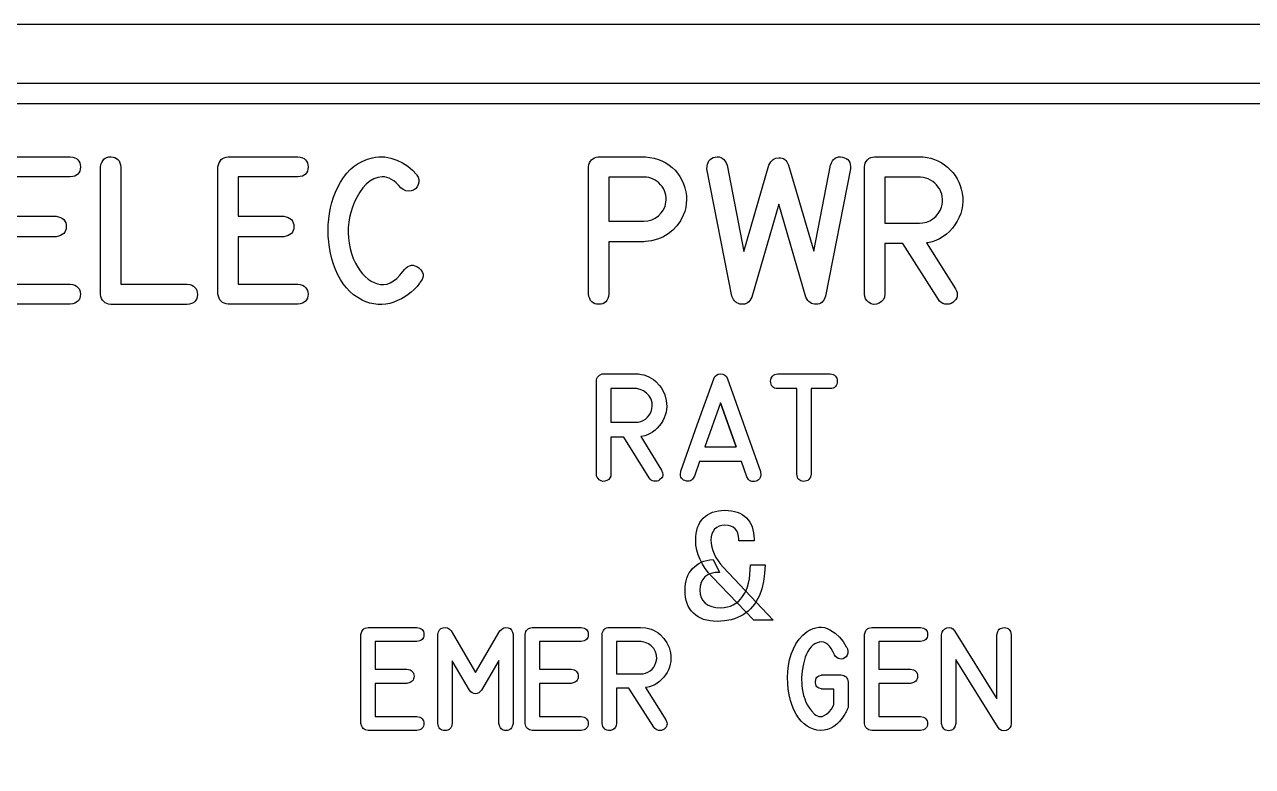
# Model space of a CAD drawing. Extents: x 214 to 359, y 82 to 686.
# Drawn here: x 282.1 to 321.1, y 364.22 to 387.8 of the extents above; entities that cross this region are included whole.
import ezdxf

# ---------------------------------------------------------------- set-up
doc = ezdxf.new("R2010")
doc.units = 0
for name, color, linetype in [('_BACKPANEL', 5, 'CONTINUOUS'), ('_ENGRAVING', 105, 'CONTINUOUS'), ('_TOPLAYER', 1, 'CONTINUOUS')]:
    doc.layers.add(name, color=color, linetype=linetype)

msp = doc.modelspace()

# ---------------------------------------------------------------- linework, layer by layer
at = {"layer": '_BACKPANEL'}
msp.add_lwpolyline([(214.375, 387.8), (214.375, 374.411), (214.375, 347.633), (214.375, 294.076), (214.375, 280.687), (214.375, 253.909), (359.375, 253.909), (359.375, 280.687), (359.375, 294.076), (359.375, 347.633), (359.375, 374.411), (359.375, 387.8)], close=True, dxfattribs=at)
at = {"layer": '_ENGRAVING'}
for points in [[(219.807, 385.288), (355.625, 385.288), (355.625, 385.924), (219.807, 385.924)], [(284.834, 378.906), (284.768, 378.915), (284.709, 378.933), (284.657, 378.96), (284.612, 378.995), (284.576, 379.039), (284.546, 379.092), (284.524, 379.154), (284.509, 379.225), (284.509, 383.271), (284.525, 383.348), (284.548, 383.415), (284.579, 383.471), (284.617, 383.517), (284.663, 383.552), (284.715, 383.577), (284.776, 383.591), (284.844, 383.595), (284.911, 383.588), (284.97, 383.572), (285.021, 383.547), (285.064, 383.511), (285.099, 383.466), (285.126, 383.41), (285.145, 383.346), (285.155, 383.271), (285.155, 379.545), (287.267, 379.547), (287.343, 379.534), (287.409, 379.513), (287.465, 379.484), (287.51, 379.447), (287.545, 379.402), (287.57, 379.349), (287.585, 379.288), (287.589, 379.219), (287.583, 379.15), (287.567, 379.09), (287.542, 379.038), (287.506, 378.995), (287.461, 378.96), (287.405, 378.934), (287.34, 378.916), (287.265, 378.906)], [(290.78, 382.957), (288.883, 382.957), (288.883, 381.706), (290.33, 381.706), (290.406, 381.69), (290.472, 381.667), (290.527, 381.637), (290.573, 381.6), (290.608, 381.556), (290.634, 381.504), (290.649, 381.445), (290.653, 381.379), (290.648, 381.313), (290.633, 381.255), (290.607, 381.203), (290.572, 381.159), (290.526, 381.123), (290.471, 381.093), (290.405, 381.071), (290.33, 381.056), (288.883, 381.056), (288.883, 379.552), (290.78, 379.552), (290.856, 379.536), (290.922, 379.514), (290.977, 379.484), (291.022, 379.447), (291.058, 379.403), (291.083, 379.352), (291.098, 379.294), (291.103, 379.229), (291.098, 379.164), (291.083, 379.106), (291.058, 379.055), (291.022, 379.012), (290.977, 378.975), (290.922, 378.946), (290.856, 378.924), (290.78, 378.909), (288.565, 378.909), (288.497, 378.922), (288.437, 378.943), (288.385, 378.972), (288.341, 379.008), (288.304, 379.053), (288.275, 379.105), (288.254, 379.166), (288.24, 379.234), (288.24, 383.276), (288.255, 383.347), (288.277, 383.409), (288.306, 383.462), (288.343, 383.507), (288.387, 383.542), (288.439, 383.569), (288.498, 383.587), (288.565, 383.596), (290.78, 383.596), (290.856, 383.585), (290.922, 383.566), (290.977, 383.539), (291.022, 383.503), (291.057, 383.459), (291.082, 383.406), (291.097, 383.344), (291.102, 383.274), (291.097, 383.205), (291.081, 383.143), (291.056, 383.091), (291.021, 383.047), (290.976, 383.012), (290.921, 382.985), (290.856, 382.967)], [(294.687, 379.641), (294.667, 379.611), (294.655, 379.595), (294.646, 379.582), (294.565, 379.48), (294.477, 379.385), (294.383, 379.298), (294.283, 379.219), (294.178, 379.148), (294.066, 379.084), (293.947, 379.027), (293.823, 378.979), (293.696, 378.94), (293.569, 378.915), (293.443, 378.904), (293.318, 378.905), (293.192, 378.92), (293.068, 378.948), (292.943, 378.989), (292.82, 379.044), (292.681, 379.122), (292.551, 379.212), (292.432, 379.314), (292.322, 379.429), (292.221, 379.557), (292.13, 379.697), (292.048, 379.849), (291.976, 380.014), (291.914, 380.186), (291.861, 380.36), (291.818, 380.535), (291.784, 380.712), (291.76, 380.891), (291.745, 381.071), (291.74, 381.253), (291.745, 381.437), (291.759, 381.619), (291.784, 381.798), (291.817, 381.973), (291.861, 382.145), (291.915, 382.312), (291.978, 382.476), (292.051, 382.636), (292.134, 382.793), (292.227, 382.94), (292.33, 383.073), (292.442, 383.191), (292.565, 383.295), (292.697, 383.384), (292.839, 383.459), (292.992, 383.52), (293.154, 383.566), (293.25, 383.585), (293.346, 383.595), (293.442, 383.598), (293.538, 383.592), (293.633, 383.579), (293.729, 383.558), (293.92, 383.492), (294.103, 383.402), (294.268, 383.295), (294.417, 383.172), (294.548, 383.033), (294.559, 383.017), (294.601, 382.947), (294.622, 382.873), (294.623, 382.796), (294.602, 382.716), (294.565, 382.642), (294.515, 382.583), (294.452, 382.539), (294.376, 382.511), (294.289, 382.501), (294.207, 382.515), (294.127, 382.553), (294.051, 382.616), (293.975, 382.7), (293.899, 382.772), (293.824, 382.832), (293.75, 382.881), (293.676, 382.918), (293.604, 382.943), (293.532, 382.957), (293.46, 382.96), (293.322, 382.94), (293.192, 382.894), (293.068, 382.823), (292.952, 382.726), (292.845, 382.609), (292.747, 382.476), (292.658, 382.327), (292.579, 382.163), (292.512, 381.994), (292.459, 381.831), (292.421, 381.673), (292.396, 381.52), (292.381, 381.353), (292.378, 381.185), (292.385, 381.017), (292.404, 380.848), (292.436, 380.682), (292.481, 380.521), (292.539, 380.365), (292.611, 380.213), (292.682, 380.089), (292.758, 379.977), (292.837, 379.877), (292.922, 379.789), (293.011, 379.713), (293.104, 379.65), (293.201, 379.599), (293.304, 379.56), (293.408, 379.537), (293.511, 379.535), (293.614, 379.554), (293.716, 379.594), (293.818, 379.654), (293.919, 379.735), (294.02, 379.837), (294.12, 379.959), (294.163, 380.019), (294.217, 380.072), (294.272, 380.111), (294.328, 380.137), (294.384, 380.15), (294.441, 380.15), (294.499, 380.136), (294.558, 380.109), (294.617, 380.068), (294.671, 380.02), (294.711, 379.97), (294.739, 379.919), (294.754, 379.867), (294.757, 379.813), (294.746, 379.757), (294.723, 379.7)], [(301.773, 383.596), (301.816, 383.596), (301.96, 383.58), (302.098, 383.552), (302.23, 383.514), (302.356, 383.463), (302.471, 383.403), (302.576, 383.334), (302.673, 383.256), (302.761, 383.17), (302.84, 383.074), (302.911, 382.969), (302.973, 382.856), (303.027, 382.733), (303.07, 382.606), (303.101, 382.481), (303.119, 382.356), (303.124, 382.231), (303.118, 382.108), (303.098, 381.985), (303.067, 381.863), (303.022, 381.742), (302.931, 381.561), (302.821, 381.401), (302.691, 381.262), (302.542, 381.144), (302.377, 381.047), (302.201, 380.975), (302.014, 380.927), (301.816, 380.902), (301.773, 380.9), (300.661, 380.9), (300.661, 379.231), (300.646, 379.156), (300.625, 379.09), (300.596, 379.035), (300.559, 378.989), (300.514, 378.954), (300.462, 378.929), (300.403, 378.914), (300.336, 378.909), (300.268, 378.914), (300.209, 378.929), (300.157, 378.954), (300.113, 378.989), (300.076, 379.035), (300.048, 379.09), (300.026, 379.156), (300.013, 379.231), (300.013, 383.276), (300.025, 383.343), (300.045, 383.402), (300.071, 383.454), (300.106, 383.498), (300.147, 383.534), (300.196, 383.562), (300.252, 383.583), (300.315, 383.596), (300.336, 383.596)], [(306.364, 383.335), (307.165, 380.598), (307.7, 383.335), (307.727, 383.407), (307.76, 383.467), (307.798, 383.515), (307.843, 383.552), (307.893, 383.578), (307.948, 383.593), (308.01, 383.595), (308.077, 383.587), (308.142, 383.568), (308.198, 383.542), (308.245, 383.508), (308.282, 383.465), (308.309, 383.414), (308.327, 383.355), (308.335, 383.289), (308.334, 383.214), (307.543, 379.172), (307.496, 379.06), (307.466, 379.016), (307.431, 378.979), (307.392, 378.95), (307.347, 378.929), (307.298, 378.915), (307.244, 378.909), (307.189, 378.91), (307.139, 378.92), (307.092, 378.937), (307.05, 378.962), (307.011, 378.995), (306.976, 379.035), (306.918, 379.14), (306.053, 382.092), (305.194, 379.14), (305.135, 379.033), (305.1, 378.992), (305.061, 378.959), (305.019, 378.934), (304.973, 378.917), (304.924, 378.909), (304.872, 378.909), (304.819, 378.916), (304.771, 378.931), (304.727, 378.953), (304.686, 378.983), (304.65, 379.019), (304.618, 379.063), (304.565, 379.172), (303.773, 383.214), (303.777, 383.291), (303.789, 383.36), (303.81, 383.42), (303.838, 383.471), (303.875, 383.514), (303.92, 383.548), (303.973, 383.574), (304.034, 383.59), (304.097, 383.597), (304.156, 383.593), (304.21, 383.577), (304.259, 383.551), (304.305, 383.514), (304.346, 383.465), (304.382, 383.406), (304.414, 383.335), (304.943, 380.593), (305.744, 383.335), (305.8, 383.435), (305.872, 383.507), (305.913, 383.532), (305.958, 383.551), (306.058, 383.568), (306.11, 383.566), (306.159, 383.556), (306.203, 383.539), (306.243, 383.514), (306.279, 383.481), (306.311, 383.44)], [(311.669, 379.405), (311.7, 379.342), (311.719, 379.281), (311.726, 379.223), (311.722, 379.167), (311.705, 379.114), (311.678, 379.064), (311.638, 379.016), (311.587, 378.971), (311.53, 378.938), (311.468, 378.918), (311.403, 378.912), (311.334, 378.918), (311.267, 378.936), (311.21, 378.966), (311.162, 379.007), (311.124, 379.06), (309.996, 380.843), (309.424, 380.843), (309.424, 379.231), (309.413, 379.139), (309.379, 379.06), (309.322, 378.995), (309.243, 378.944), (309.154, 378.913), (309.068, 378.908), (308.985, 378.93), (308.904, 378.977), (308.849, 379.028), (308.81, 379.088), (308.786, 379.156), (308.778, 379.231), (308.778, 383.276), (308.784, 383.339), (308.802, 383.399), (308.831, 383.453), (308.871, 383.502), (308.92, 383.543), (308.974, 383.572), (309.034, 383.59), (309.099, 383.596), (310.52, 383.596), (310.646, 383.591), (310.768, 383.576), (310.886, 383.55), (310.999, 383.514), (311.108, 383.469), (311.213, 383.412), (311.314, 383.346), (311.41, 383.27), (311.5, 383.186), (311.581, 383.096), (311.653, 383.001), (311.717, 382.9), (311.771, 382.794), (311.816, 382.682), (311.852, 382.565), (311.88, 382.442), (311.897, 382.309), (311.901, 382.178), (311.893, 382.049), (311.871, 381.922), (311.836, 381.797), (311.788, 381.675), (311.726, 381.555), (311.652, 381.437), (311.568, 381.325), (311.477, 381.226), (311.379, 381.137), (311.275, 381.06), (311.164, 380.995), (311.047, 380.941), (310.923, 380.899), (310.792, 380.868), (310.749, 380.861)], [(301.773, 382.951), (300.661, 382.951), (300.661, 381.548), (301.773, 381.548), (301.9, 381.558), (302.019, 381.591), (302.13, 381.645), (302.234, 381.722), (302.324, 381.814), (302.393, 381.917), (302.441, 382.031), (302.469, 382.156), (302.475, 382.234), (302.473, 382.309), (302.464, 382.382), (302.447, 382.453), (302.422, 382.521), (302.389, 382.587), (302.348, 382.65), (302.299, 382.711), (302.245, 382.767), (302.187, 382.816), (302.127, 382.857), (302.062, 382.891), (301.995, 382.917), (301.924, 382.936), (301.85, 382.947)], [(310.52, 381.486), (310.635, 381.495), (310.745, 381.521), (310.85, 381.566), (310.952, 381.628), (311.042, 381.704), (311.117, 381.791), (311.176, 381.889), (311.218, 381.998), (311.24, 382.086), (311.252, 382.17), (311.255, 382.253), (311.247, 382.334), (311.23, 382.413), (311.203, 382.489), (311.166, 382.564), (311.12, 382.636), (311.066, 382.703), (311.007, 382.762), (310.943, 382.814), (310.875, 382.857), (310.801, 382.892), (310.723, 382.92), (310.64, 382.939), (310.552, 382.951), (309.424, 382.951), (309.424, 381.486)], [(302.33, 373.644), (302.366, 373.553), (302.371, 373.511), (302.368, 373.47), (302.356, 373.431), (302.336, 373.395), (302.271, 373.327), (302.23, 373.303), (302.187, 373.289), (302.14, 373.284), (302.09, 373.288), (302.043, 373.302), (302.002, 373.323), (301.968, 373.353), (301.941, 373.392), (301.134, 374.692), (300.724, 374.692), (300.724, 373.517), (300.716, 373.449), (300.692, 373.392), (300.652, 373.345), (300.595, 373.307), (300.531, 373.285), (300.47, 373.281), (300.41, 373.297), (300.353, 373.332), (300.313, 373.369), (300.285, 373.412), (300.268, 373.461), (300.263, 373.517), (300.263, 376.465), (300.267, 376.512), (300.279, 376.555), (300.3, 376.595), (300.329, 376.631), (300.364, 376.661), (300.403, 376.682), (300.446, 376.695), (300.492, 376.699), (301.508, 376.699), (301.599, 376.695), (301.686, 376.684), (301.77, 376.666), (301.851, 376.64), (301.929, 376.606), (302.004, 376.565), (302.076, 376.517), (302.145, 376.461), (302.267, 376.334), (302.319, 376.265), (302.364, 376.192), (302.435, 376.033), (302.481, 375.858), (302.493, 375.761), (302.496, 375.665), (302.49, 375.571), (302.474, 375.479), (302.449, 375.388), (302.415, 375.298), (302.371, 375.211), (302.318, 375.125), (302.258, 375.044), (302.193, 374.971), (302.123, 374.906), (302.048, 374.85), (301.969, 374.803), (301.885, 374.763), (301.797, 374.733), (301.703, 374.71), (301.672, 374.705)], [(302.942, 373.604), (303.467, 375.075), (303.993, 376.546), (304.027, 376.612), (304.074, 376.66), (304.134, 376.689), (304.208, 376.699), (304.281, 376.69), (304.342, 376.662), (304.389, 376.613), (304.424, 376.546), (305.473, 373.595), (305.483, 373.488), (305.476, 373.442), (305.462, 373.402), (305.441, 373.366), (305.412, 373.336), (305.376, 373.311), (305.332, 373.292), (305.286, 373.279), (305.243, 373.275), (305.202, 373.279), (305.164, 373.292), (305.129, 373.314), (305.096, 373.345), (305.039, 373.432), (304.871, 373.909), (303.537, 373.909), (303.373, 373.443), (303.315, 373.356), (303.282, 373.325), (303.246, 373.304), (303.207, 373.291), (303.166, 373.287), (303.122, 373.292), (303.075, 373.306), (303.031, 373.326), (302.994, 373.352), (302.966, 373.382), (302.945, 373.416), (302.933, 373.456), (302.928, 373.501)], [(306.625, 373.515), (306.625, 376.229), (306.025, 376.229), (305.971, 376.236), (305.924, 376.25), (305.885, 376.27), (305.853, 376.296), (305.828, 376.329), (305.81, 376.367), (305.8, 376.412), (305.796, 376.463), (305.8, 376.514), (305.811, 376.559), (305.829, 376.597), (305.854, 376.63), (305.886, 376.656), (305.925, 376.677), (305.971, 376.691), (306.025, 376.699), (307.686, 376.699), (307.739, 376.691), (307.785, 376.677), (307.824, 376.657), (307.856, 376.631), (307.88, 376.598), (307.898, 376.559), (307.909, 376.514), (307.913, 376.463), (307.909, 376.412), (307.899, 376.367), (307.881, 376.328), (307.856, 376.295), (307.825, 376.269), (307.785, 376.249), (307.739, 376.236), (307.686, 376.229), (307.087, 376.229), (307.087, 373.515), (307.058, 373.412), (307.035, 373.371), (307.008, 373.338), (306.975, 373.313), (306.937, 373.295), (306.894, 373.284), (306.845, 373.282), (306.797, 373.286), (306.755, 373.297), (306.719, 373.316), (306.689, 373.342), (306.664, 373.374), (306.645, 373.414)], [(301.508, 375.161), (301.59, 375.167), (301.669, 375.186), (301.745, 375.219), (301.817, 375.264), (301.882, 375.32), (301.935, 375.383), (301.977, 375.455), (302.008, 375.534), (302.032, 375.66), (302.029, 375.779), (301.997, 375.892), (301.937, 375.999), (301.857, 376.091), (301.762, 376.16), (301.654, 376.206), (301.531, 376.229), (300.724, 376.229), (300.724, 375.161)], [(304.704, 374.378), (304.206, 375.78), (303.705, 374.378)], [(304.206, 375.78), (304.704, 374.378)], [(305.259, 368.869), (303.939, 370.247), (303.823, 370.378), (303.72, 370.513), (303.63, 370.653), (303.554, 370.798), (303.493, 370.947), (303.449, 371.098), (303.423, 371.253), (303.415, 371.41), (303.418, 371.52), (303.43, 371.624), (303.449, 371.722), (303.475, 371.813), (303.51, 371.898), (303.551, 371.977), (303.601, 372.049), (303.658, 372.114), (303.722, 372.172), (303.792, 372.223), (303.868, 372.266), (303.951, 372.301), (304.04, 372.328), (304.135, 372.348), (304.236, 372.359), (304.344, 372.363), (304.451, 372.359), (304.552, 372.348), (304.647, 372.329), (304.735, 372.303), (304.818, 372.27), (304.894, 372.228), (304.963, 372.18), (305.027, 372.124), (305.084, 372.061), (305.133, 371.991), (305.174, 371.916), (305.209, 371.834), (305.235, 371.746), (305.254, 371.652), (305.265, 371.552), (305.269, 371.445), (305.269, 371.398), (304.783, 371.398), (304.783, 371.445), (304.776, 371.546), (304.754, 371.633), (304.718, 371.709), (304.668, 371.773), (304.605, 371.824), (304.53, 371.86), (304.443, 371.882), (304.344, 371.889), (304.245, 371.881), (304.158, 371.858), (304.082, 371.818), (304.018, 371.764), (303.967, 371.695), (303.93, 371.613), (303.908, 371.518), (303.901, 371.41), (303.907, 371.304), (303.926, 371.196), (303.958, 371.087), (304.002, 370.976), (304.058, 370.866), (304.125, 370.758), (304.203, 370.655), (304.292, 370.554), (305.877, 368.869)], [(304.17, 370.392), (304.031, 370.383), (303.908, 370.355), (303.801, 370.309), (303.711, 370.244), (303.64, 370.163), (303.589, 370.066), (303.558, 369.954), (303.548, 369.827), (303.559, 369.702), (303.591, 369.592), (303.645, 369.497), (303.721, 369.416), (303.816, 369.352), (303.929, 369.306), (304.06, 369.279), (304.208, 369.269), (304.318, 369.275), (304.421, 369.292), (304.518, 369.319), (304.608, 369.358), (304.692, 369.408), (304.77, 369.469), (304.842, 369.541), (304.907, 369.624), (304.965, 369.718), (305.015, 369.82), (305.058, 369.932), (305.093, 370.052), (305.12, 370.182), (305.139, 370.321), (305.151, 370.469), (305.155, 370.626), (305.617, 370.626), (305.606, 370.351), (305.572, 370.098), (305.516, 369.866), (305.438, 369.655), (305.339, 369.467), (305.282, 369.382), (305.22, 369.302), (305.152, 369.229), (305.08, 369.161), (305.003, 369.1), (304.921, 369.044), (304.834, 368.995), (304.743, 368.952), (304.647, 368.916), (304.547, 368.886), (304.333, 368.846), (304.101, 368.833), (303.982, 368.837), (303.871, 368.849), (303.766, 368.87), (303.668, 368.898), (303.576, 368.935), (303.492, 368.979), (303.415, 369.032), (303.344, 369.093), (303.281, 369.161), (303.227, 369.236), (303.181, 369.318), (303.143, 369.406), (303.114, 369.502), (303.093, 369.603), (303.08, 369.712), (303.076, 369.827), (303.08, 369.931), (303.091, 370.03), (303.109, 370.123), (303.135, 370.211), (303.168, 370.293), (303.208, 370.371), (303.256, 370.442), (303.311, 370.509), (303.373, 370.569), (303.44, 370.623), (303.514, 370.67), (303.593, 370.71), (303.678, 370.743), (303.77, 370.769), (303.867, 370.789), (303.97, 370.802)], [(294.558, 368.194), (293.232, 368.194), (293.232, 367.318), (294.243, 367.318), (294.343, 367.291), (294.382, 367.27), (294.413, 367.244), (294.438, 367.213), (294.456, 367.177), (294.466, 367.136), (294.47, 367.09), (294.466, 367.044), (294.455, 367.003), (294.437, 366.967), (294.413, 366.936), (294.381, 366.911), (294.342, 366.89), (294.243, 366.864), (293.232, 366.864), (293.232, 365.812), (294.558, 365.812), (294.657, 365.786), (294.696, 365.765), (294.728, 365.739), (294.752, 365.709), (294.77, 365.673), (294.781, 365.632), (294.784, 365.587), (294.781, 365.541), (294.77, 365.501), (294.752, 365.465), (294.728, 365.435), (294.696, 365.409), (294.657, 365.389), (294.558, 365.363), (293.009, 365.363), (292.92, 365.387), (292.884, 365.407), (292.853, 365.432), (292.827, 365.463), (292.807, 365.5), (292.782, 365.59), (292.782, 368.416), (292.808, 368.509), (292.828, 368.547), (292.854, 368.578), (292.885, 368.603), (292.921, 368.621), (293.009, 368.64), (294.558, 368.64), (294.657, 368.619), (294.696, 368.6), (294.727, 368.575), (294.752, 368.544), (294.77, 368.507), (294.78, 368.464), (294.783, 368.415), (294.78, 368.366), (294.769, 368.324), (294.751, 368.287), (294.727, 368.256), (294.695, 368.232), (294.657, 368.213)], [(297.615, 365.587), (297.588, 365.489), (297.567, 365.45), (297.541, 365.419), (297.51, 365.395), (297.474, 365.377), (297.434, 365.367), (297.389, 365.364), (297.343, 365.367), (297.303, 365.378), (297.267, 365.395), (297.237, 365.42), (297.211, 365.451), (297.19, 365.489), (297.164, 365.587), (297.164, 367.586), (296.615, 366.646), (296.57, 366.6), (296.522, 366.566), (296.472, 366.544), (296.419, 366.536), (296.366, 366.541), (296.317, 366.561), (296.27, 366.596), (296.226, 366.646), (295.68, 367.581), (295.682, 365.587), (295.658, 365.489), (295.637, 365.451), (295.611, 365.42), (295.58, 365.396), (295.542, 365.379), (295.499, 365.368), (295.451, 365.365), (295.402, 365.369), (295.36, 365.379), (295.323, 365.397), (295.292, 365.421), (295.268, 365.452), (295.249, 365.49), (295.229, 365.587), (295.229, 368.413), (295.244, 368.496), (295.276, 368.56), (295.325, 368.606), (295.391, 368.633), (295.463, 368.64), (295.53, 368.626), (295.592, 368.589), (295.65, 368.531), (296.42, 367.208), (297.197, 368.531), (297.255, 368.589), (297.317, 368.625), (297.383, 368.64), (297.454, 368.632), (297.519, 368.605), (297.568, 368.559), (297.6, 368.495), (297.615, 368.413)], [(299.775, 368.194), (298.449, 368.194), (298.449, 367.318), (299.46, 367.318), (299.559, 367.291), (299.598, 367.27), (299.63, 367.244), (299.655, 367.213), (299.673, 367.177), (299.683, 367.136), (299.687, 367.09), (299.683, 367.044), (299.672, 367.003), (299.654, 366.967), (299.63, 366.936), (299.598, 366.911), (299.559, 366.89), (299.46, 366.864), (298.449, 366.864), (298.449, 365.812), (299.775, 365.812), (299.874, 365.786), (299.913, 365.765), (299.945, 365.739), (299.969, 365.709), (299.987, 365.673), (299.997, 365.632), (300.001, 365.587), (299.997, 365.541), (299.987, 365.501), (299.969, 365.465), (299.945, 365.435), (299.913, 365.409), (299.874, 365.389), (299.775, 365.363), (298.226, 365.363), (298.137, 365.387), (298.101, 365.407), (298.069, 365.432), (298.044, 365.463), (298.023, 365.5), (297.999, 365.59), (297.999, 368.416), (298.025, 368.509), (298.045, 368.547), (298.071, 368.578), (298.102, 368.603), (298.138, 368.621), (298.226, 368.64), (299.775, 368.64), (299.874, 368.619), (299.913, 368.6), (299.944, 368.575), (299.969, 368.544), (299.986, 368.507), (299.997, 368.464), (300, 368.415), (299.997, 368.366), (299.986, 368.324), (299.968, 368.287), (299.944, 368.256), (299.912, 368.232), (299.873, 368.213)], [(302.467, 365.71), (302.502, 365.623), (302.507, 365.582), (302.504, 365.544), (302.493, 365.506), (302.473, 365.471), (302.409, 365.406), (302.37, 365.383), (302.327, 365.37), (302.281, 365.365), (302.233, 365.369), (302.186, 365.382), (302.146, 365.403), (302.113, 365.432), (302.086, 365.468), (301.297, 366.715), (300.897, 366.715), (300.897, 365.588), (300.889, 365.524), (300.866, 365.469), (300.826, 365.423), (300.771, 365.388), (300.709, 365.366), (300.648, 365.363), (300.59, 365.377), (300.534, 365.411), (300.495, 365.446), (300.468, 365.488), (300.451, 365.535), (300.446, 365.588), (300.446, 368.416), (300.45, 368.461), (300.462, 368.502), (300.482, 368.54), (300.511, 368.574), (300.545, 368.603), (300.583, 368.624), (300.625, 368.636), (300.67, 368.64), (301.664, 368.64), (301.837, 368.626), (301.919, 368.608), (301.999, 368.583), (302.075, 368.551), (302.148, 368.512), (302.219, 368.466), (302.286, 368.412), (302.406, 368.29), (302.5, 368.153), (302.57, 368.001), (302.614, 367.834), (302.626, 367.74), (302.63, 367.649), (302.623, 367.558), (302.608, 367.47), (302.584, 367.383), (302.55, 367.297), (302.507, 367.213), (302.455, 367.13), (302.396, 367.052), (302.333, 366.983), (302.264, 366.921), (302.192, 366.867), (302.114, 366.821), (302.032, 366.784), (301.945, 366.754), (301.854, 366.733), (301.824, 366.728)], [(307.426, 366.683), (307.412, 366.685), (307.327, 366.707), (307.293, 366.727), (307.265, 366.752), (307.244, 366.783), (307.229, 366.819), (307.217, 366.907), (307.229, 366.995), (307.244, 367.031), (307.265, 367.062), (307.293, 367.087), (307.327, 367.107), (307.412, 367.129), (307.426, 367.133), (307.441, 367.133), (308.031, 367.133), (308.076, 367.128), (308.117, 367.116), (308.156, 367.095), (308.19, 367.066), (308.22, 367.031), (308.24, 366.993), (308.253, 366.952), (308.257, 366.907), (308.257, 366.096), (308.238, 366.054), (308.226, 366.028), (308.215, 366.004), (308.202, 365.98), (308.19, 365.956), (308.178, 365.932), (308.166, 365.908), (308.151, 365.884), (308.071, 365.761), (307.987, 365.654), (307.897, 365.564), (307.803, 365.491), (307.704, 365.435), (307.601, 365.396), (307.493, 365.374), (307.38, 365.368), (307.267, 365.379), (307.159, 365.405), (307.055, 365.447), (306.956, 365.505), (306.861, 365.577), (306.771, 365.666), (306.686, 365.77), (306.605, 365.889), (306.536, 366.018), (306.476, 366.161), (306.425, 366.321), (306.385, 366.495), (306.355, 366.678), (306.338, 366.863), (306.333, 367.05), (306.341, 367.239), (306.363, 367.427), (306.4, 367.61), (306.452, 367.788), (306.518, 367.962), (306.601, 368.125), (306.703, 368.27), (306.823, 368.398), (306.961, 368.507), (307.052, 368.563), (307.143, 368.605), (307.234, 368.633), (307.324, 368.647), (307.413, 368.647), (307.502, 368.634), (307.59, 368.607), (307.678, 368.566), (307.841, 368.46), (307.982, 368.336), (308.102, 368.192), (308.199, 368.029), (308.212, 368.003), (308.222, 367.981), (308.234, 367.957), (308.252, 367.884), (308.251, 367.819), (308.231, 367.76), (308.193, 367.709), (308.145, 367.67), (308.096, 367.646), (308.045, 367.636), (307.991, 367.641), (307.94, 367.657), (307.895, 367.685), (307.856, 367.722), (307.823, 367.77), (307.775, 367.877), (307.723, 367.969), (307.668, 368.044), (307.609, 368.103), (307.547, 368.145), (307.482, 368.171), (307.413, 368.181), (307.341, 368.174), (307.269, 368.154), (307.202, 368.122), (307.14, 368.079), (307.082, 368.024), (307.029, 367.958), (306.981, 367.88), (306.937, 367.791), (306.898, 367.691), (306.837, 367.482), (306.798, 367.266), (306.78, 367.042), (306.785, 366.81), (306.796, 366.694), (306.815, 366.582), (306.842, 366.474), (306.877, 366.369), (306.919, 366.268), (306.969, 366.171), (307.026, 366.078), (307.092, 365.988), (307.187, 365.887), (307.236, 365.852), (307.284, 365.827), (307.332, 365.812), (307.381, 365.808), (307.43, 365.815), (307.479, 365.832), (307.572, 365.885), (307.655, 365.958), (307.728, 366.049), (307.79, 366.16), (307.807, 366.195), (307.807, 366.683)], [(310.555, 368.194), (309.228, 368.194), (309.228, 367.318), (310.24, 367.318), (310.339, 367.291), (310.378, 367.27), (310.41, 367.244), (310.435, 367.213), (310.452, 367.177), (310.463, 367.136), (310.466, 367.09), (310.462, 367.044), (310.452, 367.003), (310.434, 366.967), (310.409, 366.936), (310.377, 366.911), (310.338, 366.89), (310.24, 366.864), (309.228, 366.864), (309.228, 365.812), (310.555, 365.812), (310.654, 365.786), (310.692, 365.765), (310.724, 365.739), (310.749, 365.709), (310.766, 365.673), (310.777, 365.632), (310.781, 365.587), (310.777, 365.541), (310.766, 365.501), (310.749, 365.465), (310.724, 365.435), (310.692, 365.409), (310.654, 365.389), (310.555, 365.363), (309.006, 365.363), (308.917, 365.387), (308.88, 365.407), (308.849, 365.432), (308.823, 365.463), (308.803, 365.5), (308.779, 365.59), (308.779, 368.416), (308.804, 368.509), (308.825, 368.547), (308.851, 368.578), (308.882, 368.603), (308.918, 368.621), (309.006, 368.64), (310.555, 368.64), (310.654, 368.619), (310.692, 368.6), (310.724, 368.575), (310.748, 368.544), (310.766, 368.507), (310.776, 368.464), (310.78, 368.415), (310.776, 368.366), (310.765, 368.324), (310.748, 368.287), (310.723, 368.256), (310.692, 368.232), (310.653, 368.213)], [(313.435, 365.584), (313.425, 365.507), (313.395, 365.446), (313.344, 365.4), (313.273, 365.37), (313.196, 365.359), (313.129, 365.371), (313.07, 365.406), (313.021, 365.465), (311.677, 367.621), (311.677, 365.584), (311.649, 365.486), (311.628, 365.447), (311.602, 365.416), (311.572, 365.391), (311.536, 365.374), (311.496, 365.363), (311.45, 365.36), (311.405, 365.363), (311.364, 365.374), (311.329, 365.391), (311.298, 365.416), (311.273, 365.447), (311.252, 365.486), (311.225, 365.584), (311.225, 368.41), (311.245, 368.486), (311.28, 368.548), (311.33, 368.595), (311.396, 368.629), (311.466, 368.643), (311.53, 368.631), (311.588, 368.593), (311.64, 368.53), (312.984, 366.371), (312.984, 368.41), (313.01, 368.51), (313.031, 368.549), (313.058, 368.581), (313.089, 368.605), (313.126, 368.623), (313.169, 368.633), (313.217, 368.636), (313.265, 368.632), (313.307, 368.621), (313.343, 368.603), (313.373, 368.578), (313.397, 368.547), (313.416, 368.508), (313.435, 368.41)], [(301.664, 367.165), (301.744, 367.171), (301.821, 367.189), (301.895, 367.22), (301.965, 367.264), (302.029, 367.317), (302.081, 367.378), (302.122, 367.447), (302.152, 367.523), (302.176, 367.643), (302.172, 367.758), (302.141, 367.866), (302.083, 367.969), (302.004, 368.057), (301.912, 368.123), (301.806, 368.167), (301.686, 368.189), (300.897, 368.189), (300.897, 367.165)]]:
    msp.add_lwpolyline(points, close=True, dxfattribs=at)
for points in [[(281.335, 383.596), (283.551, 383.596), (283.626, 383.585), (283.692, 383.566), (283.747, 383.539), (283.792, 383.503), (283.827, 383.459), (283.852, 383.406), (283.867, 383.344), (283.872, 383.274), (283.867, 383.205), (283.852, 383.143), (283.826, 383.091), (283.791, 383.047), (283.746, 383.012), (283.691, 382.985), (283.626, 382.967), (283.551, 382.957), (281.653, 382.957)], [(281.653, 381.706), (283.1, 381.706), (283.176, 381.69), (283.242, 381.667), (283.298, 381.637), (283.343, 381.6), (283.379, 381.556), (283.404, 381.504), (283.419, 381.445), (283.424, 381.379), (283.418, 381.313), (283.403, 381.255), (283.377, 381.203), (283.342, 381.159), (283.296, 381.123), (283.241, 381.093), (283.175, 381.071), (283.1, 381.056), (281.653, 381.056)], [(281.653, 379.552), (283.551, 379.552), (283.626, 379.536), (283.692, 379.514), (283.747, 379.484), (283.793, 379.447), (283.828, 379.403), (283.853, 379.352), (283.868, 379.294), (283.873, 379.229), (283.868, 379.164), (283.853, 379.106), (283.828, 379.055), (283.793, 379.012), (283.747, 378.975), (283.692, 378.946), (283.626, 378.924), (283.551, 378.909), (281.335, 378.909)]]:
    msp.add_lwpolyline(points, dxfattribs=at)
at = {"layer": '_TOPLAYER'}
msp.add_lwpolyline([(357.095, 387.799), (216.691, 387.8)], dxfattribs=at)

doc.saveas('drawing.dxf')
